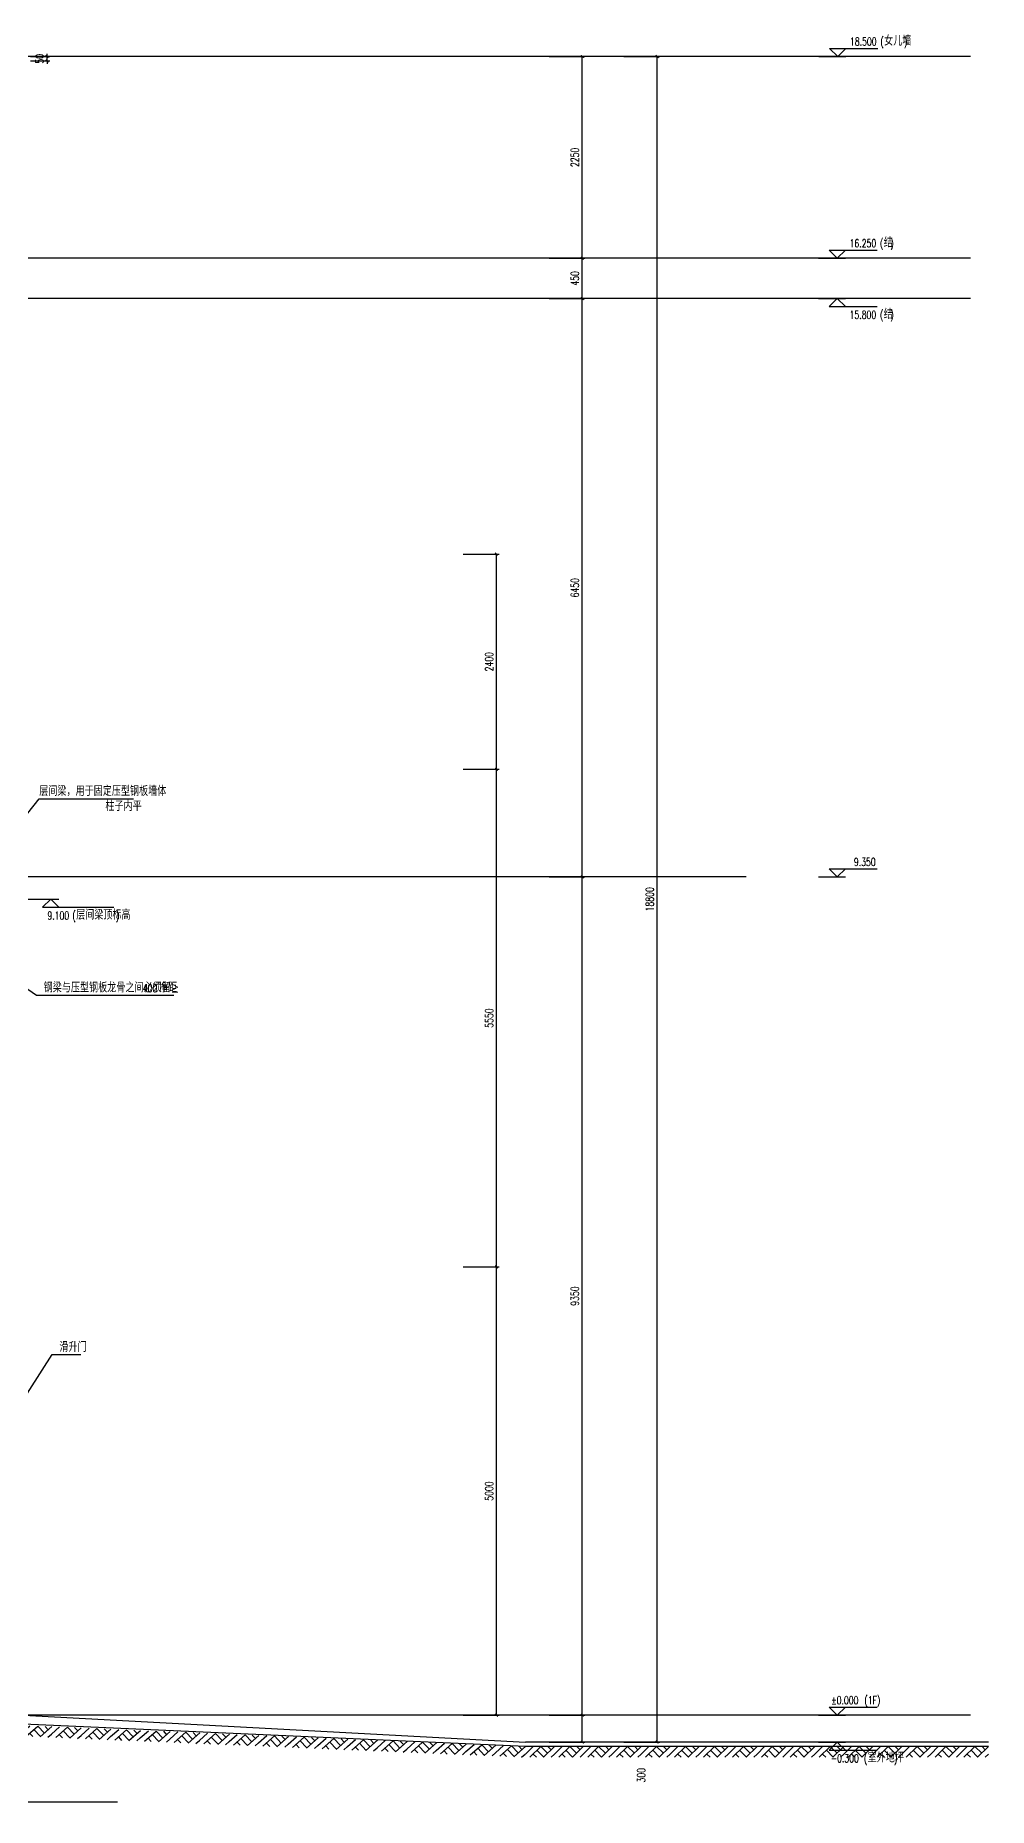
# Model space of a CAD drawing. Extents: x -1899985 to 1774885, y 556286 to 2175695.
# Drawn here: x -600587 to -589952, y 567227 to 586992 of the extents above; entities that cross this region are included whole.
import ezdxf

# ---------------------------------------------------------------- set-up
doc = ezdxf.new("R2010")
doc.units = 0
doc.header["$LTSCALE"] = 10
doc.header["$MEASUREMENT"] = 0
doc.linetypes.add('20剖面图$0$__DASH', pattern=[0.35, 0.25, -0.1])
doc.linetypes.add('20剖面图$0$DOTE', pattern=[2.42, 2, -0.2, 0.02, -0.2])
doc.layers.get('Defpoints').update_dxf_attribs({"color": 210})
for name, color, linetype in [('20剖面图$0$A-AXIS-D', 1, 'Continuous'), ('20剖面图$0$A-AXIS-DOTE', 14, '20剖面图$0$DOTE'), ('20剖面图$0$A-AXIS-DP', 126, 'Continuous'), ('20剖面图$0$A-AXIS-SYMB', 3, 'Continuous'), ('20剖面图$0$A-HATCH-2', 251, 'Continuous'), ('20剖面图$0$AS-WALL', 40, 'Continuous'), ('20剖面图$0$DIM_ELEV', 3, 'Continuous'), ('20剖面图$0$PUB_TEXT', 7, 'Continuous'), ('A-AXIS-DP', 126, 'Continuous'), ('A-LIN-V', 9, 'Continuous')]:
    doc.layers.add(name, color=color, linetype=linetype)
doc.layers.add('20剖面图$0$A-加建区域', color=47, linetype='Continuous', plot=False)
doc.styles.add('20剖面图$0$_TCH_DIM', font='SIMPLEX', dxfattribs={"bigfont": 'GBCBIG'})
doc.styles.add('20剖面图$0$_TCH_DIM_T3', font='SIMPLEX', dxfattribs={"width": 0.705882, "bigfont": 'GBCBIG'})
doc.styles.add('_TCH_DIM_T3', font='SIMPLEX', dxfattribs={"width": 0.705882, "bigfont": 'GBCBIG'})
doc.dimstyles.new('20剖面图$0$_TCH_ARCH&&30', dxfattribs={"dimtxt": 89.25, "dimasz": 30, "dimexe": 30, "dimexo": 30, "dimgap": 37.875, "dimtad": 1, "dimdec": 0, "dimzin": 0, "dimdsep": 46, "dimtxsty": '20剖面图$0$_TCH_DIM_T3', "dimblk": '20剖面图$0$_ArchTick', "dimcen": 0.09, "dimclrt": 7, "dimazin": 2, "dimtfac": 1, "dimtdec": 0, "dimtix": 1, "dimtmove": 2, "dimatfit": 3, "dimfxl": 1, "dimtolj": 1, "dimtzin": 0, "dimarcsym": 0})
doc.dimstyles.new('_TCH_ARCH&&30', dxfattribs={"dimtxt": 89.25, "dimasz": 30, "dimexe": 30, "dimexo": 30, "dimgap": 37.875, "dimtad": 1, "dimdec": 0, "dimzin": 0, "dimdsep": 46, "dimtxsty": '_TCH_DIM_T3', "dimblk": 'ARCHTICK', "dimcen": 0.09, "dimclrt": 7, "dimazin": 2, "dimtfac": 1, "dimtdec": 0, "dimtix": 1, "dimtmove": 2, "dimatfit": 3, "dimfxl": 1, "dimtolj": 1, "dimtzin": 0, "dimarcsym": 0})

# ---------------------------------------------------------------- blocks, each defined once
blk = doc.blocks.new('20剖面图$0$$LinePat$素土夯实')
at = {"color": 0}
for p, q in [((0, -210), (210, 0)), ((120, -300), (420, 0)), ((420, 0), (608, -188)), ((495, -300), (795, 0)), ((615, 0), (705, -90)), ((210, -210), (300, -300)), ((315, -105), (502, -293)), ((705, -300), (795, -210))]:
    blk.add_line(p, q, dxfattribs=at)
blk = doc.blocks.new('20剖面图$0$_ArchTick')
at = {"color": 0, "linetype": 'ByBlock', "const_width": 0.4}
blk.add_lwpolyline([(-0.5, -0.5), (0.5, 0.5)], dxfattribs=at)
blk = doc.blocks.new('*D216')
at = {"layer": '20剖面图$0$A-AXIS-D', "color": 0, "lineweight": -2, "transparency": 16777216}
for p, q in [((-594855, 568257), (-594455, 568257)), ((-594485, 567957), (-594485, 568257)), ((-594855, 567957), (-594455, 567957))]:
    blk.add_line(p, q, dxfattribs=at)
at = {"layer": 'Defpoints', "color": 0, "transparency": 16777216}
for p in [(-594885, 568257), (-594485, 568257), (-594885, 567957)]:
    blk.add_point(p, dxfattribs=at)
at = {"layer": '20剖面图$0$A-AXIS-D', "color": 0, "lineweight": -2, "transparency": 16777216, "xscale": 30, "yscale": 30, "zscale": 30}
for p, rotation in [((-594485, 568257), 90), ((-594485, 567957), 270)]:
    blk.add_blockref('20剖面图$0$_ArchTick', p, dxfattribs=dict(at, rotation=rotation))
at = {"layer": '20剖面图$0$A-AXIS-D', "color": 7, "transparency": 16777216, "insert": (-593827, 567587), "char_height": 89.2, "attachment_point": 5, "rotation": 90, "style": '20剖面图$0$_TCH_DIM_T3'}
blk.add_mtext('\\A1;300', dxfattribs=at)
blk = doc.blocks.new('*D217')
at = {"layer": '20剖面图$0$A-AXIS-D', "color": 0, "lineweight": -2, "transparency": 16777216}
for p, q in [((-594855, 577607), (-594455, 577607)), ((-594485, 568257), (-594485, 577607)), ((-594855, 568257), (-594455, 568257))]:
    blk.add_line(p, q, dxfattribs=at)
at = {"layer": 'Defpoints', "color": 0, "transparency": 16777216}
for p in [(-594885, 577607), (-594485, 577607), (-594885, 568257)]:
    blk.add_point(p, dxfattribs=at)
at = {"layer": '20剖面图$0$A-AXIS-D', "color": 0, "lineweight": -2, "transparency": 16777216, "xscale": 30, "yscale": 30, "zscale": 30}
for p, rotation in [((-594485, 577607), 90), ((-594485, 568257), 270)]:
    blk.add_blockref('20剖面图$0$_ArchTick', p, dxfattribs=dict(at, rotation=rotation))
at = {"layer": '20剖面图$0$A-AXIS-D', "color": 7, "transparency": 16777216, "insert": (-594568, 572932), "char_height": 89.2, "attachment_point": 5, "rotation": 90, "style": '20剖面图$0$_TCH_DIM_T3'}
blk.add_mtext('\\A1;9350', dxfattribs=at)
blk = doc.blocks.new('*D218')
at = {"layer": '20剖面图$0$A-AXIS-D', "color": 0, "lineweight": -2, "transparency": 16777216}
for p, q in [((-594855, 584057), (-594455, 584057)), ((-594485, 577607), (-594485, 584057)), ((-594855, 577607), (-594455, 577607))]:
    blk.add_line(p, q, dxfattribs=at)
at = {"layer": 'Defpoints', "color": 0, "transparency": 16777216}
for p in [(-594885, 584057), (-594485, 584057), (-594885, 577607)]:
    blk.add_point(p, dxfattribs=at)
at = {"layer": '20剖面图$0$A-AXIS-D', "color": 0, "lineweight": -2, "transparency": 16777216, "xscale": 30, "yscale": 30, "zscale": 30}
for p, rotation in [((-594485, 584057), 90), ((-594485, 577607), 270)]:
    blk.add_blockref('20剖面图$0$_ArchTick', p, dxfattribs=dict(at, rotation=rotation))
at = {"layer": '20剖面图$0$A-AXIS-D', "color": 7, "transparency": 16777216, "insert": (-594568, 580832), "char_height": 89.2, "attachment_point": 5, "rotation": 90, "style": '20剖面图$0$_TCH_DIM_T3'}
blk.add_mtext('\\A1;6450', dxfattribs=at)
blk = doc.blocks.new('*D219')
at = {"layer": '20剖面图$0$A-AXIS-D', "color": 0, "lineweight": -2, "transparency": 16777216}
for p, q in [((-594855, 584507), (-594455, 584507)), ((-594485, 584057), (-594485, 584507)), ((-594855, 584057), (-594455, 584057))]:
    blk.add_line(p, q, dxfattribs=at)
at = {"layer": 'Defpoints', "color": 0, "transparency": 16777216}
for p in [(-594885, 584507), (-594485, 584507), (-594885, 584057)]:
    blk.add_point(p, dxfattribs=at)
at = {"layer": '20剖面图$0$A-AXIS-D', "color": 0, "lineweight": -2, "transparency": 16777216, "xscale": 30, "yscale": 30, "zscale": 30}
for p, rotation in [((-594485, 584507), 90), ((-594485, 584057), 270)]:
    blk.add_blockref('20剖面图$0$_ArchTick', p, dxfattribs=dict(at, rotation=rotation))
at = {"layer": '20剖面图$0$A-AXIS-D', "color": 7, "transparency": 16777216, "insert": (-594568, 584282), "char_height": 89.2, "attachment_point": 5, "rotation": 90, "style": '20剖面图$0$_TCH_DIM_T3'}
blk.add_mtext('\\A1;450', dxfattribs=at)
blk = doc.blocks.new('*D220')
at = {"layer": '20剖面图$0$A-AXIS-D', "color": 0, "lineweight": -2, "transparency": 16777216}
for p, q in [((-594855, 586757), (-594455, 586757)), ((-594485, 584507), (-594485, 586757)), ((-594855, 584507), (-594455, 584507))]:
    blk.add_line(p, q, dxfattribs=at)
at = {"layer": 'Defpoints', "color": 0, "transparency": 16777216}
for p in [(-594885, 586757), (-594485, 586757), (-594885, 584507)]:
    blk.add_point(p, dxfattribs=at)
at = {"layer": '20剖面图$0$A-AXIS-D', "color": 0, "lineweight": -2, "transparency": 16777216, "xscale": 30, "yscale": 30, "zscale": 30}
for p, rotation in [((-594485, 586757), 90), ((-594485, 584507), 270)]:
    blk.add_blockref('20剖面图$0$_ArchTick', p, dxfattribs=dict(at, rotation=rotation))
at = {"layer": '20剖面图$0$A-AXIS-D', "color": 7, "transparency": 16777216, "insert": (-594568, 585632), "char_height": 89.2, "attachment_point": 5, "rotation": 90, "style": '20剖面图$0$_TCH_DIM_T3'}
blk.add_mtext('\\A1;2250', dxfattribs=at)
blk = doc.blocks.new('*D221')
at = {"layer": '20剖面图$0$A-AXIS-D', "color": 0, "lineweight": -2, "transparency": 16777216}
for p, q in [((-594020, 586757), (-593620, 586757)), ((-593650, 567957), (-593650, 586757)), ((-594020, 567957), (-593620, 567957))]:
    blk.add_line(p, q, dxfattribs=at)
at = {"layer": 'Defpoints', "color": 0, "transparency": 16777216}
for p in [(-594050, 586757), (-593650, 586757), (-594050, 567957)]:
    blk.add_point(p, dxfattribs=at)
at = {"layer": '20剖面图$0$A-AXIS-D', "color": 0, "lineweight": -2, "transparency": 16777216, "xscale": 30, "yscale": 30, "zscale": 30}
for p, rotation in [((-593650, 586757), 90), ((-593650, 567957), 270)]:
    blk.add_blockref('20剖面图$0$_ArchTick', p, dxfattribs=dict(at, rotation=rotation))
at = {"layer": '20剖面图$0$A-AXIS-D', "color": 7, "transparency": 16777216, "insert": (-593733, 577357), "char_height": 89.2, "attachment_point": 5, "rotation": 90, "style": '20剖面图$0$_TCH_DIM_T3'}
blk.add_mtext('\\A1;18800', dxfattribs=at)
blk = doc.blocks.new('*D222')
at = {"layer": '20剖面图$0$A-AXIS-DP', "color": 0, "lineweight": -2, "transparency": 16777216}
for p, q in [((-595813, 573257), (-595413, 573257)), ((-595443, 568257), (-595443, 573257)), ((-595813, 568257), (-595413, 568257))]:
    blk.add_line(p, q, dxfattribs=at)
at = {"layer": 'Defpoints', "color": 0, "transparency": 16777216}
for p in [(-595843, 573257), (-595443, 573257), (-595843, 568257)]:
    blk.add_point(p, dxfattribs=at)
at = {"layer": '20剖面图$0$A-AXIS-DP', "color": 0, "lineweight": -2, "transparency": 16777216, "xscale": 30, "yscale": 30, "zscale": 30}
for p, rotation in [((-595443, 573257), 90), ((-595443, 568257), 270)]:
    blk.add_blockref('20剖面图$0$_ArchTick', p, dxfattribs=dict(at, rotation=rotation))
at = {"layer": '20剖面图$0$A-AXIS-DP', "color": 7, "transparency": 16777216, "insert": (-595525, 570757), "char_height": 89.2, "attachment_point": 5, "rotation": 90, "style": '20剖面图$0$_TCH_DIM_T3'}
blk.add_mtext('\\A1;5000', dxfattribs=at)
blk = doc.blocks.new('*D223')
at = {"layer": '20剖面图$0$A-AXIS-DP', "color": 0, "lineweight": -2, "transparency": 16777216}
for p, q in [((-595813, 578807), (-595413, 578807)), ((-595443, 573257), (-595443, 578807)), ((-595813, 573257), (-595413, 573257))]:
    blk.add_line(p, q, dxfattribs=at)
at = {"layer": 'Defpoints', "color": 0, "transparency": 16777216}
for p in [(-595843, 578807), (-595443, 578807), (-595843, 573257)]:
    blk.add_point(p, dxfattribs=at)
at = {"layer": '20剖面图$0$A-AXIS-DP', "color": 0, "lineweight": -2, "transparency": 16777216, "xscale": 30, "yscale": 30, "zscale": 30}
for p, rotation in [((-595443, 578807), 90), ((-595443, 573257), 270)]:
    blk.add_blockref('20剖面图$0$_ArchTick', p, dxfattribs=dict(at, rotation=rotation))
at = {"layer": '20剖面图$0$A-AXIS-DP', "color": 7, "transparency": 16777216, "insert": (-595525, 576032), "char_height": 89.2, "attachment_point": 5, "rotation": 90, "style": '20剖面图$0$_TCH_DIM_T3'}
blk.add_mtext('\\A1;5550', dxfattribs=at)
blk = doc.blocks.new('*D224')
at = {"layer": '20剖面图$0$A-AXIS-DP', "color": 0, "lineweight": -2, "transparency": 16777216}
for p, q in [((-595813, 581207), (-595413, 581207)), ((-595443, 578807), (-595443, 581207)), ((-595813, 578807), (-595413, 578807))]:
    blk.add_line(p, q, dxfattribs=at)
at = {"layer": 'Defpoints', "color": 0, "transparency": 16777216}
for p in [(-595843, 581207), (-595443, 581207), (-595843, 578807)]:
    blk.add_point(p, dxfattribs=at)
at = {"layer": '20剖面图$0$A-AXIS-DP', "color": 0, "lineweight": -2, "transparency": 16777216, "xscale": 30, "yscale": 30, "zscale": 30}
for p, rotation in [((-595443, 581207), 90), ((-595443, 578807), 270)]:
    blk.add_blockref('20剖面图$0$_ArchTick', p, dxfattribs=dict(at, rotation=rotation))
at = {"layer": '20剖面图$0$A-AXIS-DP', "color": 7, "transparency": 16777216, "insert": (-595525, 580007), "char_height": 89.2, "attachment_point": 5, "rotation": 90, "style": '20剖面图$0$_TCH_DIM_T3'}
blk.add_mtext('\\A1;2400', dxfattribs=at)
blk = doc.blocks.new('_ArchTick')
at = {"color": 0, "linetype": 'ByBlock', "const_width": 0.4}
blk.add_lwpolyline([(-0.5, -0.5), (0.5, 0.5)], dxfattribs=at)
blk = doc.blocks.new('*D104')
at = {"layer": 'A-AXIS-DP', "color": 0, "lineweight": -2, "transparency": 16777216}
for p, q in [((-600642, 586757), (-600427, 586757)), ((-600642, 586707), (-600427, 586707)), ((-600457, 586757), (-600457, 586787)), ((-600457, 586707), (-600457, 586757)), ((-600457, 586707), (-600457, 586677))]:
    blk.add_line(p, q, dxfattribs=at)
at = {"layer": 'Defpoints', "color": 0, "transparency": 16777216}
for p in [(-600672, 586757), (-600672, 586707), (-600457, 586757)]:
    blk.add_point(p, dxfattribs=at)
at = {"layer": 'A-AXIS-DP', "color": 0, "lineweight": -2, "transparency": 16777216, "xscale": 30, "yscale": 30, "zscale": 30}
for p, rotation in [((-600457, 586757), 270), ((-600457, 586707), 90)]:
    blk.add_blockref('_ArchTick', p, dxfattribs=dict(at, rotation=rotation))
at = {"layer": 'A-AXIS-DP', "color": 7, "transparency": 16777216, "insert": (-600540, 586732), "char_height": 89.2, "attachment_point": 5, "rotation": 90, "style": '_TCH_DIM_T3'}
blk.add_mtext('\\A1;50', dxfattribs=at)
blk = doc.blocks.new('20剖面图')
at = {"layer": '20剖面图$0$A-AXIS-DOTE', "linetype": '20剖面图$0$__DASH', "ltscale": 2}
for p, q in [((-590152, 586757.5), (-684013.9, 586757.5)), ((-590152, 584507.5), (-684013.9, 584507.5)), ((-590152, 584057.5), (-684013.9, 584057.5)), ((-590152, 568257.5), (-684013.9, 568257.5))]:
    blk.add_line(p, q, dxfattribs=at)
at = {"layer": '20剖面图$0$A-AXIS-SYMB'}
for p, q in [((-601670, 577066), (-600544, 578479.4)), ((-600544, 578479.4), (-599490.9, 578479.4)), ((-601295, 576782.1), (-600574.7, 576288)), ((-600574.7, 576288), (-599043.5, 576288)), ((-601050.8, 571264.1), (-600400.9, 572278.5)), ((-600400.9, 572278.5), (-600082, 572278.5))]:
    blk.add_line(p, q, dxfattribs=at)
blk.add_lwpolyline([(-676403.6, 567290), (-638071.9, 567290), (-638049, 567353), (-638026.8, 567227), (-638004.4, 567290), (-599672.7, 567290)], dxfattribs=at)
at = {"layer": '20剖面图$0$A-加建区域', "linetype": '20剖面图$0$__DASH', "ltscale": 2}
blk.add_line((-592655, 577607.5), (-684013.9, 577607.5), dxfattribs=at)
at = {"layer": '20剖面图$0$AS-WALL'}
blk.add_line((-600720, 568257.5), (-595117, 567957.5), dxfattribs=at)
for points in [[(-589952, 567907.5), (-595119.5, 567907.5), (-600720, 568157.7)], [(-589952, 567957.5), (-595117, 567957.5)]]:
    blk.add_lwpolyline(points, dxfattribs=at)
at = {"layer": '20剖面图$0$DIM_ELEV'}
for p, q in [((-591635.7, 586757.5), (-591725.7, 586847.5)), ((-591725.7, 586847.5), (-591189.3, 586847.5)), ((-591635.7, 586757.5), (-591545.7, 586847.5)), ((-591845.7, 586757.5), (-591545.7, 586757.5)), ((-591850, 584507.5), (-591550, 584507.5)), ((-591640, 584507.5), (-591730, 584597.5)), ((-591730, 584597.5), (-591193.6, 584597.5)), ((-591640, 584507.5), (-591550, 584597.5)), ((-591850, 584057.5), (-591550, 584057.5)), ((-591640, 584057.5), (-591730, 583967.5)), ((-591640, 584057.5), (-591550, 583967.5)), ((-591730, 583967.5), (-591193.6, 583967.5)), ((-591850, 577607.5), (-591550, 577607.5)), ((-591640, 577607.5), (-591730, 577697.5)), ((-591730, 577697.5), (-591193.6, 577697.5)), ((-591640, 577607.5), (-591550, 577697.5)), ((-600716.7, 577357.5), (-600326.4, 577357.5)), ((-600416.4, 577357.5), (-600506.4, 577267.5)), ((-600416.4, 577357.5), (-600326.4, 577267.5)), ((-600506.4, 577267.5), (-599713.7, 577267.5)), ((-591850, 568257.5), (-591550, 568257.5)), ((-591640, 568257.5), (-591730, 568347.5)), ((-591730, 568347.5), (-591193.6, 568347.5)), ((-591640, 568257.5), (-591550, 568347.5)), ((-591850, 567957.5), (-591550, 567957.5)), ((-591640, 567957.5), (-591730, 567867.5)), ((-591730, 567867.5), (-591193.6, 567867.5)), ((-591640, 567957.5), (-591550, 567867.5))]:
    blk.add_line(p, q, dxfattribs=at)
at = {"layer": '20剖面图$0$A-HATCH-2', "xscale": 0.4159052384306443, "yscale": 0.4, "zscale": 0.4, "rotation": 357.5925547705154}
for p in [(-600735.5, 568143.6), (-600405.2, 568129.7), (-600074.8, 568115.8), (-599744.5, 568101.9), (-599414.1, 568088), (-599083.7, 568074.1), (-598753.4, 568060.2), (-598423, 568046.3), (-598092.7, 568032.5), (-597762.3, 568018.6), (-597432, 568004.7), (-597101.6, 567990.8), (-596771.3, 567976.9), (-596440.9, 567963), (-596110.6, 567949.1), (-595780.2, 567935.2), (-595449.9, 567921.3)]:
    blk.add_blockref('20剖面图$0$$LinePat$素土夯实', p, dxfattribs=at)
at = {"layer": '20剖面图$0$A-HATCH-2', "xscale": 0.4062495113315296, "yscale": 0.4, "zscale": 0.4}
for p in [(-595119.5, 567907.5), (-594796.5, 567907.5), (-594473.6, 567907.5), (-594150.6, 567907.5), (-593827.6, 567907.5), (-593504.7, 567907.5), (-593181.7, 567907.5), (-592858.7, 567907.5), (-592535.8, 567907.5), (-592212.8, 567907.5), (-591889.8, 567907.5), (-591566.9, 567907.5), (-591243.9, 567907.5), (-590920.9, 567907.5), (-590598, 567907.5), (-590275, 567907.5)]:
    blk.add_blockref('20剖面图$0$$LinePat$素土夯实', p, dxfattribs=at)
at = {"layer": '20剖面图$0$PUB_TEXT', "style": '20剖面图$0$_TCH_DIM', "width": 0.705882}
for s, height, p in [('18.500', 89.25, (-591498.3, 586879)), ('(', 89.2, (-591159.3, 586879)), (')', 89.2, (-590896.2, 586879)), ('16.250', 89.25, (-591502.6, 584629)), ('(', 89.2, (-591163.6, 584629)), (')', 89.2, (-591047.9, 584629)), ('15.800', 89.25, (-591502.6, 583831)), ('(', 89.2, (-591163.6, 583831)), (')', 89.2, (-591047.9, 583831)), ('9.350', 89.25, (-591454.6, 577729)), ('9.100', 89.25, (-600453.3, 577131)), ('(', 89.2, (-600174.3, 577131)), (')', 89.2, (-599690, 577131)), ('400', 89.25, (-599389.1, 576319.5)), ('%%P0.000', 89.25, (-591706.6, 568379)), ('(1F)', 89.25, (-591337.6, 568379)), ('-0.300', 89.25, (-591712.6, 567731)), ('(', 89.2, (-591343.6, 567731)), (')', 89.2, (-591006.7, 567731))]:
    blk.add_text(s, height=height, dxfattribs=at).set_placement(p)
at = {"layer": '20剖面图$0$PUB_TEXT', "style": '20剖面图$0$_TCH_DIM'}
for s, height, p in [('女儿墙', 101.28, (-591117.3, 586879)), ('结', 101.3, (-591121.6, 584629)), ('结', 101.3, (-591121.6, 583831)), ('层间梁，用于固定压型钢板墙体', 101.277, (-600544.5, 578510.9)), ('柱子内平', 101.28, (-599806.1, 578342.9)), ('层间梁顶标高', 101.28, (-600132.3, 577131)), ('钢梁与压型钢板龙骨之间必须留≥', 101.277, (-600494.9, 576319.5)), ('净距', 101.28, (-599209.1, 576319.5)), ('滑升门', 101.28, (-600319, 572310)), ('室外地坪', 101.28, (-591301.6, 567731))]:
    blk.add_text(s, height=height, dxfattribs=at).set_placement(p)
at = {"layer": '20剖面图$0$A-AXIS-D'}
for p1, p2, picture, middle in [((-594885, 584507.5), (-594885, 586757.5), '*D220', (-594567.5, 585632.5)), ((-594050, 567957.5), (-594050, 586757.5), '*D221', (-593732.5, 577357.5)), ((-594885, 584057.5), (-594885, 584507.5), '*D219', (-594567.5, 584282.5)), ((-594885, 577607.5), (-594885, 584057.5), '*D218', (-594567.5, 580832.5)), ((-594885, 568257.5), (-594885, 577607.5), '*D217', (-594567.5, 572932.5))]:
    dim = blk.add_aligned_dim(p1=p1, p2=p2, distance=-400, dimstyle='20剖面图$0$_TCH_ARCH&&30', dxfattribs=at)
    dim.commit()
    dim.dimension.update_dxf_attribs({"geometry": picture, "text_midpoint": middle})
dim = blk.add_linear_dim(base=(-594485, 568257.5), p1=(-594885, 567957.5), p2=(-594885, 568257.5), angle=90, dimstyle='20剖面图$0$_TCH_ARCH&&30', dxfattribs=at)
dim.commit()
dim.dimension.update_dxf_attribs({"geometry": '*D216', "text_midpoint": (-593826.7, 567587.5), "dimtype": 161})
at = {"layer": '20剖面图$0$A-AXIS-DP'}
for p1, p2, picture, middle in [((-595842.9, 578807.5), (-595842.9, 581207.5), '*D224', (-595525.4, 580007.5)), ((-595842.9, 573257.5), (-595842.9, 578807.5), '*D223', (-595525.4, 576032.5)), ((-595842.9, 568257.5), (-595842.9, 573257.5), '*D222', (-595525.4, 570757.5))]:
    dim = blk.add_aligned_dim(p1=p1, p2=p2, distance=-400, dimstyle='20剖面图$0$_TCH_ARCH&&30', dxfattribs=at)
    dim.commit()
    dim.dimension.update_dxf_attribs({"geometry": picture, "text_midpoint": middle})

msp = doc.modelspace()

# ---------------------------------------------------------------- block references
at = {"layer": 'A-LIN-V'}
msp.add_blockref('20剖面图', (0, 0), dxfattribs=at)

# ---------------------------------------------------------------- next in the draw order: dimensions: what is measured, and where the dimension line sits
at = {"layer": 'A-AXIS-DP'}
dim = msp.add_aligned_dim(p1=(-600672.2, 586707.5), p2=(-600672.2, 586757.5), distance=-214.8, dimstyle='_TCH_ARCH&&30', dxfattribs=at)
dim.commit()
dim.dimension.update_dxf_attribs({"geometry": '*D104', "text_midpoint": (-600539.9, 586732.5)})

doc.saveas('drawing.dxf')
